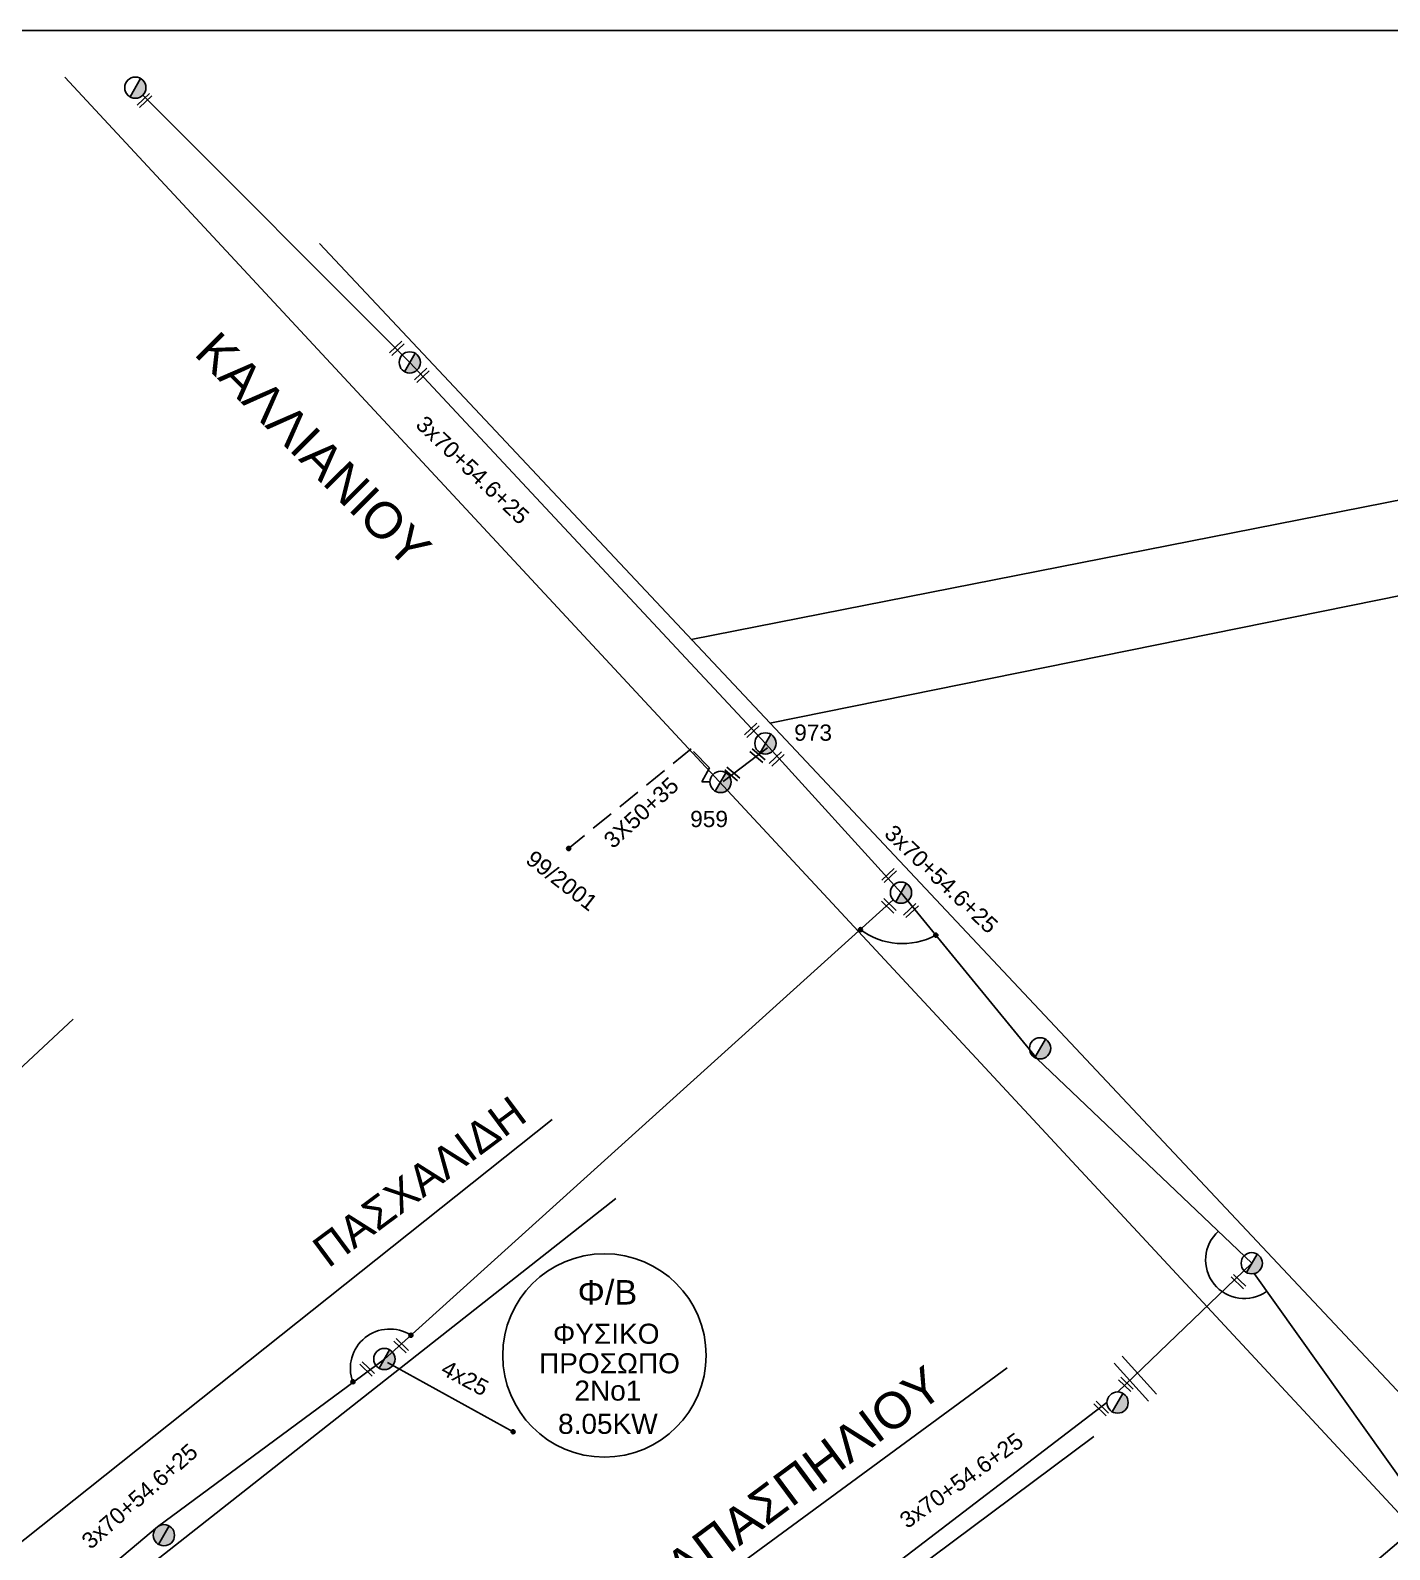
# Model space of a CAD drawing. Header units: millimetres. Extents: x -2449 to 2989, y 8 to 1056.
# Drawn here: x 1183.7 to 1334.5, y 866.5 to 1035.1 of the extents above; entities that cross this region are included whole.
import ezdxf
from ezdxf.enums import TextEntityAlignment as Align

# ---------------------------------------------------------------- set-up
doc = ezdxf.new("R2010")
doc.units = ezdxf.units.MM
doc.linetypes.add('DASHED', pattern=[19.05, 12.7, -6.35])
for name, color, linetype in [('Άγνωστα', 7, 'Continuous'), ('Επιγραφές - Σχήματα', 7, 'Continuous'), ('Μηχανική τομή', 7, 'Continuous'), ('Στύλος Ξύλινος', 7, 'Continuous'), ('Στύλος Ξύλινος @ 1', 7, 'Continuous'), ('Στύλος ΦΜ', 7, 'Continuous'), ('Στύλος ΦΜ @ 1', 7, 'Continuous'), ('Συνδέσεις', 7, 'Continuous'), ('Συνεστραμμένα ΧΤ   3x70+54.6+25 AL', 7, 'SYN_LINE'), ('Τομή', 7, 'Continuous'), ('Υπόβαθρο ΔΕΗ', 7, 'Continuous')]:
    doc.layers.add(name, color=color, linetype=linetype)
doc.styles.add('ar', font='arial.ttf')
doc.styles.add('arial', font='arial.ttf')
doc.styles.get("Standard").update_dxf_attribs({"font": 'arial.ttf'})
doc.linetypes.add('SYN_LINE', pattern='A,0.5,-0.0001,["/\\/\\/\\/",Standard,S=0.1,R=0,X=0,Y=-0.05],-0.25', length=0.7501)

# ---------------------------------------------------------------- blocks, each defined once
blk = doc.blocks.new('ΥΠΑΡΧΩΝ ΤΣΙΜΕΝΤΕΝΙΟΣ ΣΤΥΛΟΣ')
at = {"layer": 'Στύλος ΦΜ'}
blk.add_hatch(color=7, dxfattribs=at).paths.add_polyline_path([(-1.29, -2.28, 0.574793), (2.62, 0, 0.268822), (1.3, 2.27)])
at = {"layer": 'Στύλος ΦΜ', "color": 7}
blk.add_line((-1.29, -2.28), (1.3, 2.27), dxfattribs=at)
blk.add_circle((0, 0), 2.62, dxfattribs=at)
at = {"layer": 'Στύλος ΦΜ', "flags": 4}
for tag, p in [('ΑΡΙΘΜΟΣ', (-4.68, 8.05)), ('ΤΥΠΟΣ', (-4.91, 3.03))]:
    blk.add_attdef(tag, p, '', height=4, dxfattribs=at)
blk = doc.blocks.new('ΥΠΑΡΧΩΝ ΞΥΛΙΝΟΣ ΣΤΥΛΟΣ')
at = {"layer": 'Στύλος Ξύλινος'}
h = blk.add_hatch(color=7, dxfattribs=at)
h.paths.add_polyline_path([(-2.62, 0, 0.270008), (-1.29, -2.28), (1.3, 2.27, 0.576266)])
h.paths.add_polyline_path([(-1.29, -2.28, 0.574793), (2.62, 0, 0.268822), (1.3, 2.27)])
at = {"layer": 'Στύλος Ξύλινος', "color": 7}
blk.add_line((-1.29, -2.28), (1.3, 2.27), dxfattribs=at)
blk.add_circle((0, 0), 2.62, dxfattribs=at)
at = {"layer": 'Στύλος Ξύλινος', "flags": 4}
for tag, p in [('ΑΡΙΘΜΟΣ', (-4.91, 8.6)), ('ΤΥΠΟΣ', (-4.85, 3.39))]:
    blk.add_attdef(tag, p, '', height=4, dxfattribs=at)
blk = doc.blocks.new('ΤΟΜΗ')
at = {"layer": 'Τομή', "ltscale": 40}
for p, q in [((-5.68, 0), (5.68, 0)), ((5.68, -2.33), (-5.68, -2.33))]:
    blk.add_line(p, q, dxfattribs=at)
blk = doc.blocks.new('_ΣΥΝΔΕΣΗ')
at = {"layer": 'Συνδέσεις', "linetype": 'SYN_LINE', "ltscale": 40}
blk.add_hatch(color=256, dxfattribs=at).paths.add_polyline_path([(0.5, -0.01, 1), (-0.5, -0.01, 1)])
at = {"layer": 'Συνδέσεις'}
blk.add_circle((0, -0.01), 0.5, dxfattribs=at)
blk = doc.blocks.new('ΜΗΧΑΝΙΚΗ ΤΟΜΗ')
at = {"layer": 'Μηχανική τομή', "ltscale": 40}
for p, q in [((-1.89, 0.78), (1.89, 0.78)), ((1.89, 0), (-1.89, 0))]:
    blk.add_line(p, q, dxfattribs=at)

msp = doc.modelspace()

# ---------------------------------------------------------------- linework, layer by layer
at = {"layer": 'Άγνωστα', "color": 6, "linetype": 'DASHED', "ltscale": 0.2}
msp.add_lwpolyline([(1259.05, 951.66), (1258.16, 951.66), (1259, 953.22), (1256.96, 955.32), (1243.37, 944.28)], dxfattribs=at)
at = {"layer": 'Άγνωστα', "color": 6, "linetype": 'SYN_LINE', "ltscale": 8}
msp.add_lwpolyline([(1265.44, 955.46), (1260.51, 951.71)], dxfattribs=at)
at = {"layer": 'Άγνωστα', "color": 6, "linetype": 'SYN_LINE', "ltscale": 20}
for points in [[(1304.27, 883.96), (1319.16, 898.25)], [(1319.44, 897.11), (1343.82, 862.87)]]:
    msp.add_lwpolyline(points, dxfattribs=at)
at = {"layer": 'Επιγραφές - Σχήματα', "color": 6, "linetype": 'SYN_LINE', "ltscale": 20}
msp.add_line((1223.29, 887.24), (1237.22, 879.54), dxfattribs=at)
at = {"layer": 'Επιγραφές - Σχήματα'}
msp.add_lwpolyline([(38.83, 1035.06), (2041.73, 1035.06), (2041.73, 41.17), (38.83, 41.17)], close=True, dxfattribs=at)
at = {"layer": 'Επιγραφές - Σχήματα', "color": 202}
msp.add_circle((1247.35, 888.02), 11.28, dxfattribs=at)
at = {"layer": 'Επιγραφές - Σχήματα', "linetype": 'Continuous', "ltscale": 0.2}
for centre, radius, start, end in [((1280.41, 941.51), 7.79, 232.8795, 298.3598), ((1318.33, 898.62), 4.29, 131.9897, 305.2261), ((1223.52, 886.6), 4.35, 57.2768, 200.2453)]:
    msp.add_arc(centre, radius, start, end, dxfattribs=at)
at = {"layer": 'Συνεστραμμένα ΧΤ   3x70+54.6+25 AL', "color": 6, "linetype": 'SYN_LINE', "ltscale": 20}
for points in [[(1319.16, 898.25), (1295.37, 920.92), (1280.25, 939.36), (1265.21, 955.93), (1225.76, 998.21), (1196.14, 1027.87)], [(1279.38, 938.56), (1222.94, 887.62), (1197.78, 869.01), (1168.33, 844.25)]]:
    msp.add_lwpolyline(points, dxfattribs=at)
at = {"layer": 'Συνεστραμμένα ΧΤ   3x70+54.6+25 AL', "color": 151, "linetype": 'SYN_LINE', "ltscale": 20}
msp.add_lwpolyline([(1277.15, 862.97), (1303.09, 882.79)], dxfattribs=at)
at = {"layer": 'Υπόβαθρο ΔΕΗ'}
for points in [[(1256.99, 967.48), (1396.49, 994.93), (1428.87, 1032.73)], [(1335.5, 870.46), (1187.48, 1029.85)], [(1352.66, 906.55), (1375.19, 883.55), (1359.96, 857.87), (1215.73, 1011.39)], [(1358.59, 908.83), (1377.7, 888.85), (1439.71, 943.05), (1400.32, 985.46), (1265.71, 958.19)], [(1188.42, 925.34), (1137.01, 877.38), (1161.83, 850.77), (1241.57, 914.2)], [(1248.6, 905.43), (1168.78, 842.59), (1194, 814.62), (1292.01, 886.64)], [(1301.64, 879.01), (1207.19, 808.56), (1208.64, 798.93), (1228.69, 776.53), (1337.69, 869.23)]]:
    msp.add_lwpolyline(points, dxfattribs=at)

# ---------------------------------------------------------------- block references
at = {"layer": 'Μηχανική τομή'}
for p, xscale, yscale, zscale, rotation in [((1196.47, 1027.13), 0.5000000000000139, 0.5000000000000139, 0.5000000000000139, 43.27018991960419), ((1224.46, 999.64), 0.5000000000000139, 0.5000000000000139, 0.5000000000000139, 43.27018991960419), ((1227.23, 996.63), 0.5000000000000139, 0.5000000000000139, 0.5000000000000139, 43.27018991960419), ((1263.83, 957.24), 0.5000000000000139, 0.5000000000000139, 0.5000000000000139, 43.27018991960419), ((1264.47, 954.72), 0.5000000000000262, 0.5000000000000262, 0.5000000000000262, 139.4827169900348), ((1266.59, 954.05), 0.5000000000000139, 0.5000000000000139, 0.5000000000000139, 43.27018991960419), ((1261.66, 952.69), 0.5000000000000262, 0.5000000000000262, 0.5000000000000262, 139.4827169900348), ((1279.08, 941.13), 0.5000000000000139, 0.5000000000000139, 0.5000000000000139, 43.27018991960419), ((1278.76, 937.77), 0.4999999999999818, 0.4999999999999818, 0.4999999999999818, 315.9969104892508), ((1281.49, 937.25), 0.5000000000000139, 0.5000000000000139, 0.5000000000000139, 43.27018991960419), ((1317.56, 896.07), 0.4999999999999818, 0.4999999999999818, 0.4999999999999818, 315.9969104892508), ((1224.66, 888.96), 0.4999999999999818, 0.4999999999999818, 0.4999999999999818, 315.9969104892508), ((1220.89, 886.38), 0.4999999999999818, 0.4999999999999818, 0.4999999999999818, 315.9969104892508), ((1305.06, 884.66), 0.4999999999999818, 0.4999999999999818, 0.4999999999999818, 315.9969104892508), ((1302.32, 881.99), 0.4999999999999818, 0.4999999999999818, 0.4999999999999818, 315.9969104892508)]:
    msp.add_blockref('ΜΗΧΑΝΙΚΗ ΤΟΜΗ', p, dxfattribs=dict(at, xscale=xscale, yscale=yscale, zscale=zscale, rotation=rotation))
at = {"layer": 'Στύλος Ξύλινος @ 1', "ltscale": 40, "xscale": 0.4499999999998181, "yscale": 0.4499999999998181, "zscale": 0.4499999999998181}
msp.add_blockref('ΥΠΑΡΧΩΝ ΞΥΛΙΝΟΣ ΣΤΥΛΟΣ', (1198.48, 868.07), dxfattribs=at)
at = {"layer": 'Στύλος ΦΜ @ 1', "ltscale": 40, "xscale": 0.4499999999998181, "yscale": 0.4499999999998181, "zscale": 0.4499999999998181}
for p in [(1195.31, 1028.7), (1225.76, 998.21), (1280.25, 939.37), (1295.68, 922.1), (1319.16, 898.25), (1222.94, 887.62), (1304.27, 882.79)]:
    msp.add_blockref('ΥΠΑΡΧΩΝ ΤΣΙΜΕΝΤΕΝΙΟΣ ΣΤΥΛΟΣ', p, dxfattribs=at)
at = {"layer": 'Στύλος ΦΜ @ 1', "ltscale": 40}
ref = msp.add_blockref('ΥΠΑΡΧΩΝ ΤΣΙΜΕΝΤΕΝΙΟΣ ΣΤΥΛΟΣ', (1265.21, 955.93), dxfattribs=dict(at, xscale=0.4499999999998181, yscale=0.4499999999998181, zscale=0.4499999999998181))
ref.add_attrib('ΤΥΠΟΣ', '973', (1268.4, 956.23), dxfattribs={"layer": 'Στύλος ΦΜ', "height": 1.8, "flags": 4})
ref = msp.add_blockref('ΥΠΑΡΧΩΝ ΤΣΙΜΕΝΤΕΝΙΟΣ ΣΤΥΛΟΣ', (1260.23, 951.66), dxfattribs=dict(at, xscale=0.4499999999998181, yscale=0.4499999999998181, zscale=0.4499999999998181))
ref.add_attrib('ΑΡΙΘΜΟΣ', '959', (1256.86, 946.65), dxfattribs={"layer": 'Στύλος ΦΜ', "height": 1.8, "flags": 4})
at = {"layer": 'Συνδέσεις', "xscale": 0.4500000000000455, "yscale": 0.4500000000000455, "zscale": 0.4500000000000455}
for p in [(1243.38, 944.28), (1275.75, 935.28), (1284.11, 934.66), (1225.88, 890.26), (1219.45, 885.1), (1237.22, 879.55)]:
    msp.add_blockref('_ΣΥΝΔΕΣΗ', p, dxfattribs=at)
at = {"layer": 'Τομή', "xscale": 0.4999999999999931, "yscale": 0.4999999999999931, "zscale": 0.4999999999999931, "rotation": 132.1672494309241}
msp.add_blockref('ΤΟΜΗ', (1305.81, 885.04), dxfattribs=at)

# ---------------------------------------------------------------- texts
at = {"layer": 'Άγνωστα', "linetype": 'SYN_LINE', "ltscale": 20, "insert": (1247.08, 945.49), "char_height": 1.8, "width": 69.1904, "attachment_point": 1, "rotation": 42.6666, "style": 'arial'}
msp.add_mtext('3X50+35', dxfattribs=at)
at = {"layer": 'Επιγραφές - Σχήματα', "color": 1, "style": 'ar'}
for s, height, p in [('Φ/Β', 2.719, (1247.68, 895.08)), ('ΦΥΣΙΚΟ ', 2.224, (1247.98, 890.43)), ('2No1', 2.224, (1247.73, 884.12)), ('8.05KW', 2.224, (1247.73, 880.43))]:
    msp.add_text(s, height=height, dxfattribs=at).set_placement(p, align=Align.MIDDLE)
at = {"layer": 'Επιγραφές - Σχήματα', "width": 157.7424, "attachment_point": 1}
for s, insert, char_height, rotation in [('ΚΑΛΛΙΑΝΙΟΥ', (1204.53, 1001.92), 4, 314.8821), ('\\pt112;ΠΑΣΧΑΛΙΔΗ', (1214.63, 900.45), 3.5, 36.6245), ('\\pt128;ΠΑΠΑΣΠΗΛΙΟΥ', (1250.45, 862.97), 4, 36.6245)]:
    msp.add_mtext(s, dxfattribs=dict(at, insert=insert, char_height=char_height, rotation=rotation))
at = {"layer": 'Επιγραφές - Σχήματα', "linetype": 'SYN_LINE', "ltscale": 20, "insert": (1239.58, 944.2), "char_height": 1.8, "width": 69.1904, "attachment_point": 1, "rotation": 322.3027, "style": 'arial'}
msp.add_mtext('99/2001', dxfattribs=at)
at = {"layer": 'Επιγραφές - Σχήματα', "color": 1, "insert": (1240.09, 888.26), "char_height": 2.224, "width": 16.0133, "attachment_point": 1}
msp.add_mtext('ΠΡΟΣΩΠΟ', dxfattribs=at)
at = {"layer": 'Συνεστραμμένα ΧΤ   3x70+54.6+25 AL', "linetype": 'SYN_LINE', "ltscale": 20, "char_height": 1.8, "width": 69.1904, "attachment_point": 1, "style": 'arial'}
for s, insert, rotation in [('3x70+54.6+25', (1227.53, 992.46), 316.5085), ('3x70+54.6+25', (1279.52, 947.07), 316.5085), ('4x25', (1229.92, 887.6), 331.7158), ('3x70+54.6+25', (1279.89, 870.19), 35.7068), ('3x70+54.6+25', (1189.16, 867.76), 41.4367)]:
    msp.add_mtext(s, dxfattribs=dict(at, insert=insert, rotation=rotation))

doc.saveas('drawing.dxf')
